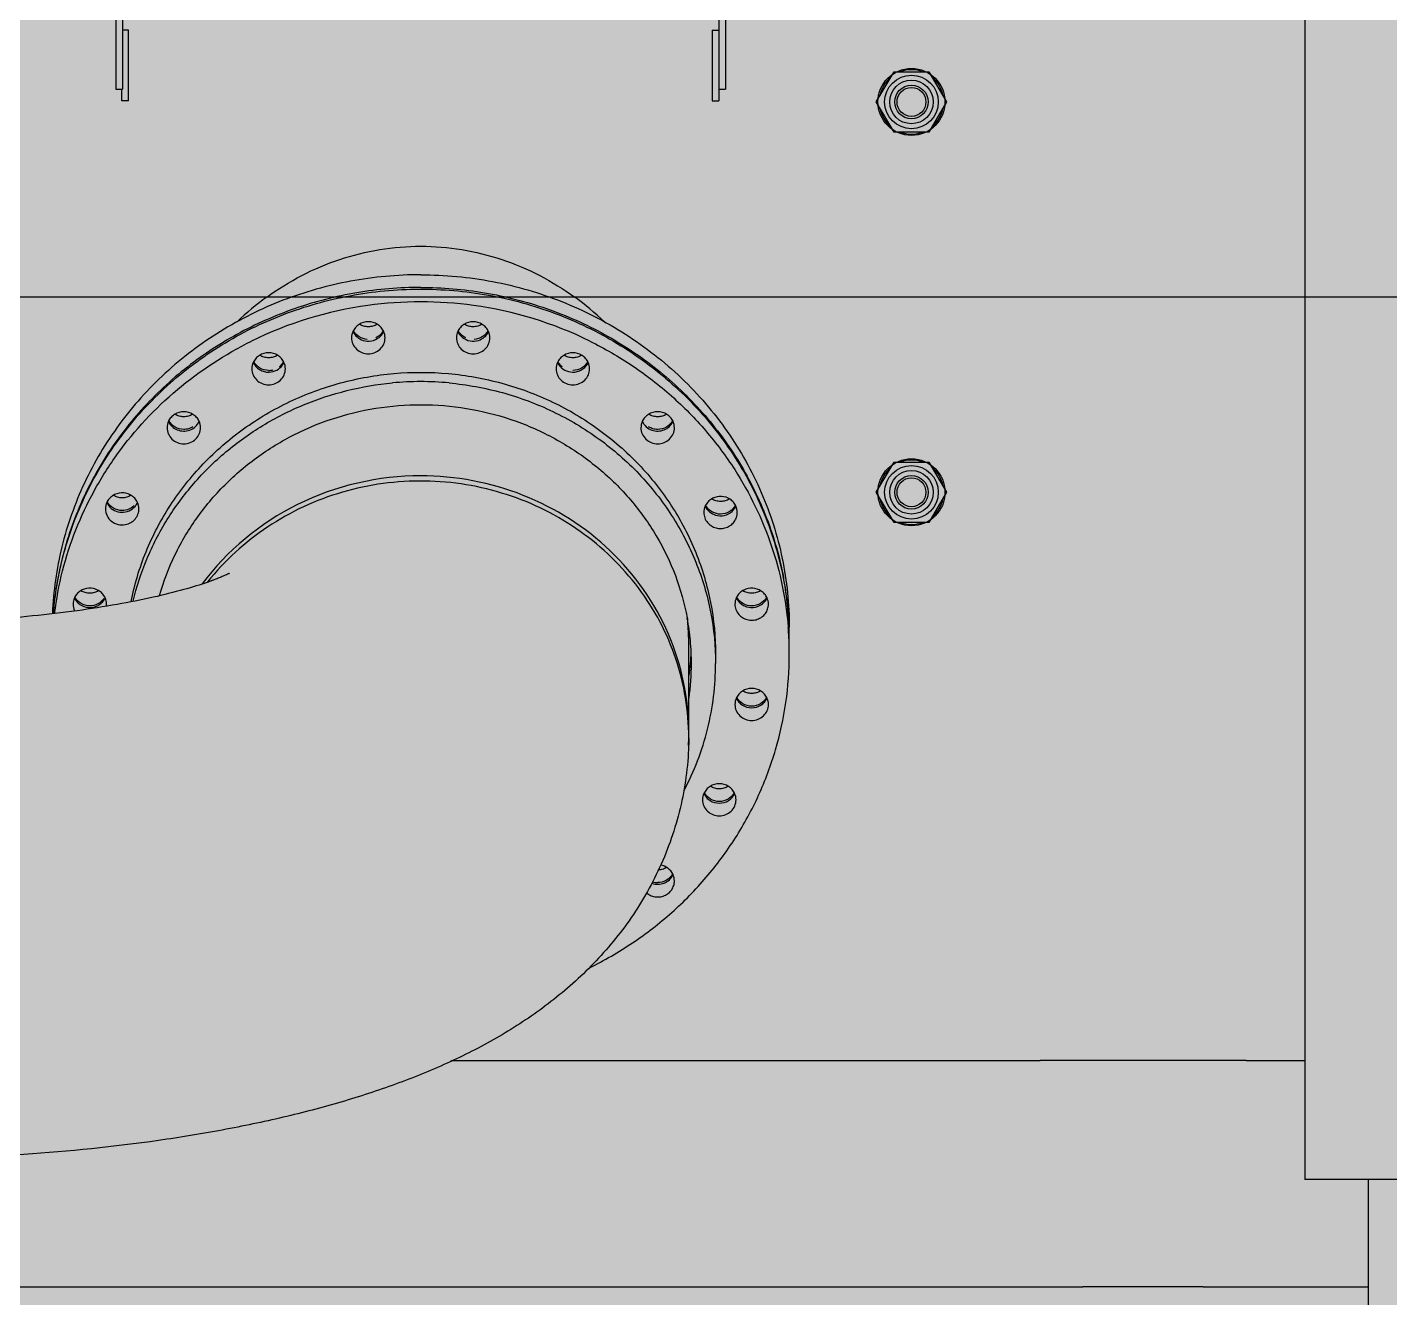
# Model space of a CAD drawing. Header units: millimetres. Extents: x -18489 to 17339, y -1599 to 10961.
# Drawn here: x -16655.2 to -16526.2, y 2060.6 to 2180.9 of the extents above; entities that cross this region are included whole.
import ezdxf

# ---------------------------------------------------------------- set-up
doc = ezdxf.new("R2010")
doc.units = ezdxf.units.MM
for name, color, linetype in [('188K-SM-03-F10-MECH-EQ-Y2257103$0$0 Xref', 8, 'Continuous'), ('188K-SM-03-F10-MECH-EQ-Y2257103$0$M-EQU-FOUNDATION', 8, 'Continuous'), ('188K-SM-03-F10-MECH-EQ-Y2257103$0$Micron CUP L10 HVAC EQU$0$M-MECH-EQU', 136, 'Continuous'), ('188K-SM-03-F10-MECH-EQ-Y2257103$0$Micron CUP L10 HVAC EQU$0$M-PHASE1 AREA', 252, 'Continuous')]:
    doc.layers.add(name, color=color, linetype=linetype)
pattern_1 = [(50, (4473.52, 709.2), (54.6554, -4.78173), [5.715, -62.865]), (355, (4473.52, 709.2), (-10.57303, 57.31705), [4.572, -50.29218]), (100.45144, (4478.076, 708.8), (44.08237, 52.53533), [4.857, -53.42707]), (46.1842, (4473.52, 724.44), (81.32371, -12.6127), [8.5725, -94.2975]), (96.63556, (4480.3, 723.39), (71.22124, 74.22784), [7.2855, -80.14068]), (351.18415, (4473.52, 724.44), (71.22124, 74.22784), [6.858, -75.43792]), (21, (4481.14, 720.63), (45.48432, -30.67956), [5.715, -62.865]), (326, (4481.14, 720.63), (18.54061, 55.25639), [4.572, -50.292]), (71.45144, (4484.93, 718.07), (64.02493, 24.57683), [4.857, -53.42698]), (37.5, (4473.521, 709.2), (0.926581, 25.366512), [0, -49.6824, 0, -51.054, 0, -50.4825]), (7.5, (4473.52, 709.2), (20.0459, 30.054172), [0, -29.1084, 0, -48.5394, 0, -19.2405]), (327.5, (4456.529, 709.2), (40.677179, -1.718623), [0, -19.05, 0, -59.436, 0, -78.867]), (317.5, (4448.91, 709.2), (44.438754, 7.62795), [0, -24.765, 0, -39.4716, 0, -56.007])]

# ---------------------------------------------------------------- blocks, each defined once
blk = doc.blocks.new('188K-SM-03-F10-MECH-EQ-Y2257103$0$Micron CUP L10 HVAC EQU$0$A$C0c53ceb0')
at = {"layer": '188K-SM-03-F10-MECH-EQ-Y2257103$0$Micron CUP L10 HVAC EQU$0$M-PHASE1 AREA'}
for p, q in [((-3911.15329, 13214.65005), (-3911.15329, 11543.4106)), ((-5036.5927, 12768.96269), (-5036.5927, 12576.08288)), ((-5030.24938, 12772.12596), (-5030.24938, 12576.08288)), ((-4465.69411, 12772.12596), (-4465.69411, 12576.08288)), ((-4459.35079, 12768.96269), (-4459.35079, 12576.08288)), ((-5024.68025, 12631.67629), (-5030.24938, 12631.67629)), ((-5024.68025, 12564.96838), (-5024.68025, 12631.67629)), ((-4472.26219, 12631.67629), (-4472.26219, 12564.96838)), ((-4472.26219, 12631.67629), (-4465.91887, 12631.67629)), ((-4465.91887, 12631.67629), (-4465.91887, 12564.96838)), ((-4316.7635, 12563.83564), (-4299.9415, 12592.38057)), ((-4299.9415, 12592.38057), (-4266.98066, 12592.38057)), ((-4266.98066, 12592.38057), (-4250.15866, 12563.83564)), ((-5036.5927, 12576.08288), (-5030.24938, 12576.08288)), ((-5031.02357, 12564.96838), (-5031.02357, 12576.08288)), ((-4465.69411, 12576.08288), (-4459.35079, 12576.08288)), ((-5024.68025, 12564.96838), (-5031.02357, 12564.96838)), ((-4472.26219, 12564.96838), (-4465.91887, 12564.96838)), ((-4299.9415, 12535.29071), (-4316.7635, 12563.83564)), ((-4250.15866, 12563.83564), (-4266.98066, 12535.29071)), ((-4266.98066, 12535.29071), (-4299.9415, 12535.29071)), ((-3683.5878, 12379.03032), (-8809.19869, 12379.03032)), ((-4316.7635, 12194.22501), (-4299.9415, 12222.76994)), ((-4299.9415, 12222.76994), (-4266.98066, 12222.76994)), ((-4266.98066, 12222.76994), (-4250.15866, 12194.22501)), ((-4299.9415, 12165.68008), (-4316.7635, 12194.22501)), ((-4250.15866, 12194.22501), (-4266.98066, 12165.68008)), ((-4266.98066, 12165.68008), (-4299.9415, 12165.68008)), ((-4495.88252, 12074.2457), (-4495.90585, 12074.54353)), ((-4495.19452, 12074.30295), (-4495.22184, 12074.60126)), ((-4494.23904, 12053.26402), (-4494.27525, 12053.72633)), ((-4494.23904, 12053.26402), (-4494.2395, 12053.7264)), ((-4494.23904, 11967.06905), (-4494.23904, 12050.35721)), ((-4494.39901, 11954.50704), (-4494.2738, 11962.13201)), ((-4719.45406, 11656.24174), (-4161.79129, 11656.24174)), ((-3966.59285, 11656.24174), (-4161.79129, 11656.24174)), ((-3966.59285, 11656.24174), (-3911.15329, 11656.24174)), ((-3810.45936, 11543.4106), (-3911.15329, 11543.4106)), ((-3851.0546, 11543.4106), (-3851.0546, 10096.93438)), ((-5416.77684, 11441.81762), (-4121.13209, 11441.81762)), ((-4007.25205, 11441.81762), (-4121.13209, 11441.81762)), ((-4007.25205, 11441.81762), (-3851.0546, 11441.81762))]:
    blk.add_line(p, q, dxfattribs=at)
for centre, radius in [((-4283.46108, 12563.83564), 31.71789), ((-4283.46108, 12563.83564), 25.37327), ((-4283.46108, 12563.83564), 20.61578), ((-4283.46108, 12563.83564), 15.85829), ((-4283.46108, 12563.83564), 13.67619), ((-4283.46108, 12194.22501), 31.71789), ((-4283.46108, 12194.22501), 25.37327), ((-4283.46108, 12194.22501), 20.61578), ((-4283.46108, 12194.22501), 15.85829), ((-4283.46108, 12194.22501), 13.67619)]:
    blk.add_circle(centre, radius, dxfattribs=at)
for centre, radius, start, end in [((-4283.46108, 12563.83564), 30.4679, 69.65458536, 110.34541464), ((-4283.46108, 12563.83564), 30.4679, 129.92689214, 169.05142826), ((-4283.46108, 12563.83564), 30.4679, 10.94857173, 50.07310786), ((-4283.46108, 12563.83564), 30.4679, 190.96919943, 230.13638244), ((-4283.46108, 12563.83564), 30.4679, 309.86361756, 349.03080056), ((-4283.46108, 12563.83564), 30.4679, 249.62238986, 290.37761014), ((-4736.88899, 12162.85243), 267.08822, 125.96385951, 133.81173744), ((-4748.74993, 12014.3274), 360.1777, 97.84406711, 116.25718677), ((-4747.97175, 12010.06271), 364.50875, 82.1262458, 97.8737542), ((-4747.19356, 12014.3274), 360.1777, 63.74281323, 82.15593289), ((-4759.0545, 12162.85243), 267.08822, 46.18826256, 54.03614049), ((-4798.80649, 12340.47677), 14.63923, 155.44383434, 179.94222898), ((-4796.36835, 12340.47677), 14.63923, 0.05777102, 24.55616566), ((-4699.57514, 12340.47677), 14.63923, 155.44383434, 179.94222898), ((-4697.137, 12340.47677), 14.63923, 0.05777102, 24.55616566), ((-4893.18111, 12311.13953), 14.63923, 155.44383434, 179.94222898), ((-4891.07124, 12323.33249), 14.99894, 325.23159701, 335.45378192), ((-4890.74298, 12311.13953), 14.63923, 0.05777102, 24.55616566), ((-4605.20052, 12311.13953), 14.63923, 155.44383434, 179.94222898), ((-4604.87226, 12323.33249), 14.99894, 204.54621808, 214.76840299), ((-4602.76238, 12311.13953), 14.63923, 0.05777102, 24.55616566), ((-4891.97083, 12326.2084), 16.61113, 270.03031748, 285.36463392), ((-4747.96704, 12007.25376), 291.77457, 90.00092373, 95.28280198), ((-4747.97645, 12007.25376), 291.77457, 84.71719802, 89.99907627), ((-4973.46096, 12255.33678), 14.63923, 155.44383434, 179.94222898), ((-4971.02283, 12255.33678), 14.63923, 0.05777102, 24.55616566), ((-4524.92067, 12255.33678), 14.63923, 155.44383434, 179.94222898), ((-4522.48253, 12255.33678), 14.63923, 0.05777102, 24.55616566), ((-4283.46108, 12194.22501), 30.4679, 129.86361756, 169.03080056), ((-4283.46108, 12194.22501), 30.4679, 69.62238986, 110.37761014), ((-4283.46108, 12194.22501), 30.4679, 10.96919944, 50.13638244), ((-4283.46108, 12194.22501), 30.4679, 190.94857173, 230.07310786), ((-4283.46108, 12194.22501), 30.4679, 309.92689214, 349.05142826), ((-5031.78769, 12178.53089), 14.63923, 155.44383434, 179.94222898), ((-5029.62747, 12178.41086), 14.9419, 24.53191616, 30.36360482), ((-5029.34955, 12178.53089), 14.63923, 0.05777102, 24.55616566), ((-4465.37487, 12175.1183), 14.63923, 155.44383434, 179.94222898), ((-4465.08256, 12174.99084), 14.95808, 148.39790367, 155.46508083), ((-4465.04409, 12187.3127), 15.00184, 204.54721403, 214.93760225), ((-4462.93674, 12175.1183), 14.63923, 0.05777102, 24.55616566), ((-4283.46108, 12194.22501), 30.4679, 249.65458536, 290.34541464), ((-4776.55007, 12054.29061), 320.30868, 169.7534892, 174.12933822), ((-4776.02354, 12054.19639), 320.84356, 169.32457942, 169.753659), ((-4719.91995, 12054.19639), 320.84356, 10.246341, 10.67542058), ((-4719.39342, 12054.29061), 320.30868, 5.87066178, 10.2465108), ((-4777.01319, 12054.34795), 319.84212, 174.13107219, 175.50352723), ((-5062.45186, 12088.24014), 14.63923, 155.44383434, 179.94222898), ((-5062.44052, 12088.27177), 14.65058, 180.06597113, 205.7427147), ((-5060.34451, 12100.43454), 15.00184, 325.06239775, 335.45278597), ((-5060.30604, 12088.11268), 14.95808, 24.53491917, 31.60209633), ((-5060.01372, 12088.24014), 14.63923, 0.05777102, 24.55616566), ((-5059.88728, 12088.25903), 14.51278, 352.84551712, 359.98372186), ((-4435.92977, 12088.24014), 14.63923, 155.44383434, 179.94222898), ((-4435.63746, 12088.11268), 14.95808, 148.39790367, 155.46508083), ((-4435.59898, 12100.43454), 15.00184, 204.54721403, 214.93760225), ((-4433.49163, 12088.24014), 14.63923, 0.05777102, 24.55616566), ((-4718.91872, 12054.34907), 319.83048, 4.31420991, 5.86894048), ((-4727.28962, 12031.87377), 235.59669, 10.44744668, 10.66690952), ((-4726.84983, 12050.32548), 232.61229, 5.91190199, 6.20748136), ((-4726.91548, 12031.94063), 235.21663, 5.34866441, 10.44795648), ((-4726.60441, 12050.35421), 232.36523, 1.32680645, 5.9110879), ((-4726.80585, 12053.24117), 232.56699, 0.61406116, 5.19595183), ((-4718.5676, 12054.37549), 319.47837, 2.15306961, 4.31422351), ((-4718.7749, 12040.77065), 319.68586, 2.15427625, 4.58745173), ((-4718.45348, 12052.79931), 319.3642, 0.00058432, 2.43475099), ((-4718.5742, 12054.37812), 319.48486, 0.00001081, 2.15255414), ((-4726.6452, 12050.35748), 232.40593, 0.7158998, 1.32576848), ((-4726.6672, 12050.35721), 232.42793, 0.00000037, 0.71589748), ((-4725.8116, 12053.26352), 231.57256, 0.11452574, 0.61116711), ((-4725.68361, 12053.26406), 231.44457, 359.7706569, 359.99998992), ((-4726.61647, 12031.98191), 234.91507, 2.60192391, 5.34543909), ((-4718.4108, 12040.78365), 319.32153, 0.0004671, 2.15440139), ((-4718.59582, 12054.37818), 319.50649, 359.8128419, 359.99999999), ((-4726.61544, 12053.28213), 234.91404, 354.8136825, 357.39809151), ((-4726.26442, 12031.99689), 234.5627, 0.00079059, 2.6021721), ((-4726.58319, 12053.28193), 234.8819, 352.03970823, 354.81302085), ((-4726.74098, 12032.02593), 235.03926, 352.04312689, 359.99370888), ((-4435.92977, 11993.30284), 14.63923, 155.44383434, 179.94222898), ((-4433.49163, 11993.30284), 14.63923, 0.05777102, 24.55616566), ((-4726.66604, 11967.06905), 232.42677, 359.07944309, 359.99999921), ((-4466.59394, 11903.01209), 14.63923, 155.44383434, 179.94222898), ((-4464.15581, 11903.01209), 14.63923, 0.05777102, 24.55616566), ((-4522.48253, 11826.2062), 14.63923, 0.05777102, 24.55616566), ((-4523.69168, 11841.22209), 16.60207, 253.32914868, 269.96575743)]:
    blk.add_arc(centre, radius, start, end, dxfattribs=at)
for points, knots in [([(-4893.74319, 12379.03032), (-4872.76552, 12394.2408), (-4826.02, 12418.61741), (-4773.87276, 12427.19158), (-4747.97175, 12427.19158)], [0, 0, 0, 0, 0.5001039738, 1, 1, 1, 1]), ([(-4747.97175, 12427.19158), (-4722.07073, 12427.19158), (-4669.9235, 12418.61741), (-4623.17797, 12394.2408), (-4602.20031, 12379.03032)], [0, 0, 0, 0, 0.4998960262, 1, 1, 1, 1]), ([(-4747.97175, 12400.19821), (-4770.20187, 12400.19821), (-4803.64338, 12397.12928), (-4846.9401, 12387.01635), (-4888.95355, 12373.02434), (-4938.52684, 12348.45038), (-4982.48144, 12315.15277), (-5013.14769, 12284.09188), (-5040.46503, 12250.5099), (-5068.16436, 12204.02897), (-5089.70994, 12143.14254), (-5095.73452, 12100.55307), (-5096.59395, 12079.27447)], [0, 0, 0, 0, 0.1275861715, 0.1913254353, 0.2549236612, 0.3814093806, 0.5069463456, 0.5693941814, 0.6315804614, 0.7550753976, 0.8777753443, 1, 1, 1, 1]), ([(-4747.97175, 12400.19821), (-4725.1834, 12400.19821), (-4690.89705, 12396.97214), (-4646.57375, 12386.34769), (-4603.63148, 12371.65667), (-4553.1194, 12345.87618), (-4508.64867, 12311.00431), (-4477.89569, 12278.54662), (-4450.72076, 12243.51191), (-4423.64386, 12195.13565), (-4403.60724, 12132.05921), (-4399.08933, 12088.20548), (-4399.08933, 12066.38272)], [0, 0, 0, 0, 0.1276534598, 0.191423769, 0.2550461256, 0.3815468604, 0.5070618987, 0.5694910147, 0.6316536368, 0.7550908341, 0.8777554852, 1, 1, 1, 1]), ([(-5095.74439, 12079.40476), (-5093.99525, 12100.33854), (-5088.22836, 12131.63369), (-5074.58485, 12171.5449), (-5057.02543, 12210.16973), (-5028.00212, 12255.21476), (-4990.80696, 12294.0616), (-4956.94725, 12320.70254), (-4920.48013, 12344.2658), (-4870.80357, 12367.3397), (-4807.00487, 12383.78826), (-4741.11579, 12388.50966), (-4675.46847, 12381.32931), (-4612.38665, 12362.50756), (-4563.68222, 12337.58936), (-4528.20268, 12312.67675), (-4495.45757, 12284.78851), (-4459.8752, 12244.57418), (-4432.71678, 12198.47524), (-4416.75188, 12159.22548), (-4404.74917, 12118.82673), (-4400.26939, 12087.34307), (-4399.37758, 12066.36642)], [0, 0, 0, 0, 0.061123741, 0.0918131301, 0.1225904525, 0.1844001923, 0.2467110806, 0.2780957875, 0.3096045944, 0.3728856379, 0.436501361, 0.5002857139, 0.5640502273, 0.6276090599, 0.6908037612, 0.722262052, 0.7535935362, 0.8157970319, 0.8775113084, 0.9082499217, 0.9389086772, 1, 1, 1, 1]), ([(-4747.97175, 12388.19366), (-4768.18003, 12388.19366), (-4808.62692, 12384.82462), (-4867.43757, 12369.80717), (-4922.67784, 12345.27328), (-4972.66143, 12311.95131), (-5015.88145, 12270.83639), (-5051.02293, 12223.153), (-5077.00617, 12170.36123), (-5087.71974, 12132.69832), (-5091.31406, 12113.63108)], [0, 0, 0, 0, 0.1273462994, 0.2543739705, 0.3808008678, 0.5064131939, 0.6310918065, 0.7548281963, 0.8777279308, 1, 1, 1, 1]), ([(-4747.97175, 12388.19366), (-4727.76347, 12388.19366), (-4687.31658, 12384.82462), (-4628.50592, 12369.80717), (-4573.26565, 12345.27328), (-4523.28206, 12311.95131), (-4480.06204, 12270.83639), (-4444.92057, 12223.153), (-4418.93733, 12170.36123), (-4408.22375, 12132.69832), (-4404.62943, 12113.63108)], [0, 0, 0, 0, 0.1273462994, 0.2543739705, 0.3808008678, 0.5064131939, 0.6310918065, 0.7548281963, 0.8777279308, 1, 1, 1, 1]), ([(-4783.05318, 12346.56062), (-4783.66715, 12347.90626), (-4785.32404, 12350.44302), (-4789.94866, 12354.35353), (-4797.58742, 12356.53795), (-4805.22618, 12354.35353), (-4809.85081, 12350.44302), (-4811.5077, 12347.90626), (-4812.12167, 12346.56062)], [0, 0, 0, 0, 0.1235049458, 0.2485924549, 0.5, 0.7514075451, 0.8764950542, 1, 1, 1, 1]), ([(-4683.82182, 12346.56062), (-4684.4358, 12347.90626), (-4686.09268, 12350.44302), (-4690.71731, 12354.35353), (-4698.35607, 12356.53795), (-4705.99483, 12354.35353), (-4710.61946, 12350.44302), (-4712.27635, 12347.90626), (-4712.89032, 12346.56062)], [0, 0, 0, 0, 0.1235049458, 0.2485924549, 0.5, 0.7514075451, 0.8764950542, 1, 1, 1, 1]), ([(-4812.12167, 12346.43876), (-4811.23371, 12344.49263), (-4808.55121, 12340.92111), (-4804.65316, 12338.76479), (-4802.57711, 12338.10664)], [0, 0, 0, 0, 0.4955118778, 1, 1, 1, 1]), ([(-4798.56581, 12338.96633), (-4801.25712, 12339.12654), (-4806.60039, 12340.77915), (-4810.45513, 12344.86473), (-4811.70256, 12347.19459)], [0, 0, 0, 0, 0.5049905933, 1, 1, 1, 1]), ([(-4797.58742, 12350.94171), (-4799.04304, 12350.94171), (-4801.95844, 12351.32688), (-4804.67047, 12352.46714), (-4805.91629, 12353.2029)], [0, 0, 0, 0, 0.5015071564, 1, 1, 1, 1]), ([(-4789.25855, 12353.2029), (-4790.50438, 12352.46714), (-4793.2164, 12351.32688), (-4796.13181, 12350.94171), (-4797.58742, 12350.94171)], [0, 0, 0, 0, 0.4984928436, 1, 1, 1, 1]), ([(-4783.47229, 12347.19459), (-4784.23946, 12345.76171), (-4786.27126, 12343.11402), (-4789.0272, 12341.23906), (-4790.51448, 12340.52996)], [0, 0, 0, 0, 0.4965875203, 1, 1, 1, 1]), ([(-4787.44912, 12340.84127), (-4786.9773, 12341.2165), (-4785.19736, 12342.80639), (-4783.79285, 12344.81761), (-4783.05318, 12346.43876)], [0, 0, 0, 0, 0.2527866252, 1, 1, 1, 1]), ([(-4712.89032, 12346.43876), (-4712.15064, 12344.81761), (-4710.74614, 12342.80639), (-4708.96619, 12341.2165), (-4708.49438, 12340.84127)], [0, 0, 0, 0, 0.7472133748, 1, 1, 1, 1]), ([(-4705.42902, 12340.52996), (-4706.91629, 12341.23906), (-4709.67224, 12343.11402), (-4711.70403, 12345.76171), (-4712.47121, 12347.19459)], [0, 0, 0, 0, 0.5034124797, 1, 1, 1, 1]), ([(-4698.35607, 12350.94171), (-4699.81169, 12350.94171), (-4702.72709, 12351.32688), (-4705.43912, 12352.46714), (-4706.68494, 12353.2029)], [0, 0, 0, 0, 0.5015071564, 1, 1, 1, 1]), ([(-4690.0272, 12353.2029), (-4691.27302, 12352.46714), (-4693.98505, 12351.32688), (-4696.90046, 12350.94171), (-4698.35607, 12350.94171)], [0, 0, 0, 0, 0.4984928436, 1, 1, 1, 1]), ([(-4684.24094, 12347.19459), (-4685.48837, 12344.86473), (-4689.34311, 12340.77915), (-4694.68637, 12339.12654), (-4697.37768, 12338.96633)], [0, 0, 0, 0, 0.4950094067, 1, 1, 1, 1]), ([(-4693.36639, 12338.10664), (-4691.29033, 12338.76479), (-4687.39228, 12340.92111), (-4684.70978, 12344.49263), (-4683.82182, 12346.43876)], [0, 0, 0, 0, 0.5044881222, 1, 1, 1, 1]), ([(-5094.48646, 12079.60795), (-5092.83359, 12093.11168), (-5087.7894, 12119.97388), (-5075.16285, 12159.02096), (-5057.65018, 12196.30913), (-5028.11578, 12242.98367), (-4980.30213, 12294.26861), (-4933.16068, 12324.9522), (-4908.09297, 12337.34098)], [0, 0, 0, 0, 0.1233215172, 0.2469629563, 0.3710601818, 0.4957228316, 0.7465314553, 1, 1, 1, 1]), ([(-4813.44572, 12340.49153), (-4813.44572, 12338.51458), (-4812.60676, 12334.49046), (-4809.05261, 12329.44815), (-4803.77778, 12326.09731), (-4797.58742, 12324.92869), (-4791.39707, 12326.09731), (-4786.12223, 12329.44815), (-4782.56809, 12334.49046), (-4781.72913, 12338.51458), (-4781.72913, 12340.49153)], [0, 0, 0, 0, 0.1224486041, 0.246389091, 0.3724573151, 0.5, 0.6275426849, 0.753610909, 0.8775513959, 1, 1, 1, 1]), ([(-4802.57711, 12338.10664), (-4800.05092, 12337.30579), (-4794.54652, 12336.93722), (-4789.50764, 12339.20412), (-4787.44912, 12340.84127)], [0, 0, 0, 0, 0.5018868758, 1, 1, 1, 1]), ([(-4714.21437, 12340.49153), (-4714.21437, 12338.51458), (-4713.37541, 12334.49046), (-4709.82126, 12329.44815), (-4704.54643, 12326.09731), (-4698.35607, 12324.92869), (-4692.16572, 12326.09731), (-4686.89088, 12329.44815), (-4683.33673, 12334.49046), (-4682.49778, 12338.51458), (-4682.49778, 12340.49153)], [0, 0, 0, 0, 0.1224486041, 0.246389091, 0.3724573151, 0.5, 0.6275426849, 0.753610909, 0.8775513959, 1, 1, 1, 1]), ([(-4708.49438, 12340.84127), (-4706.43585, 12339.20412), (-4701.39697, 12336.93722), (-4695.89258, 12337.30579), (-4693.36639, 12338.10664)], [0, 0, 0, 0, 0.4981131242, 1, 1, 1, 1]), ([(-4587.85052, 12337.34098), (-4573.88154, 12330.43733), (-4546.89411, 12314.81088), (-4510.02166, 12286.28849), (-4477.5095, 12253.25434), (-4459.08124, 12228.53651), (-4450.80029, 12215.65566)], [0, 0, 0, 0, 0.2521553645, 0.5029172543, 0.7521934719, 1, 1, 1, 1]), ([(-4877.4278, 12317.22338), (-4878.04177, 12318.56902), (-4879.69866, 12321.10578), (-4884.32328, 12325.01629), (-4891.96204, 12327.20071), (-4899.60081, 12325.01629), (-4904.22543, 12321.10578), (-4905.88232, 12318.56902), (-4906.49629, 12317.22338)], [0, 0, 0, 0, 0.1235049458, 0.2485924549, 0.5, 0.7514075451, 0.8764950542, 1, 1, 1, 1]), ([(-4906.49629, 12317.10152), (-4905.86652, 12315.72126), (-4904.15764, 12313.12322), (-4900.55064, 12310.15098), (-4896.20185, 12308.31776), (-4893.05269, 12307.961), (-4891.48855, 12308.00555)], [0, 0, 0, 0, 0.2457383935, 0.4947076363, 0.7465485158, 1, 1, 1, 1]), ([(-4891.96204, 12309.59727), (-4894.81795, 12309.59727), (-4900.58228, 12311.09979), (-4904.75691, 12315.38827), (-4906.07781, 12317.85586)], [0, 0, 0, 0, 0.5050408316, 1, 1, 1, 1]), ([(-4891.96204, 12321.60182), (-4893.41811, 12321.60182), (-4896.33443, 12321.98722), (-4899.04718, 12323.12819), (-4900.29326, 12323.8644)], [0, 0, 0, 0, 0.5015082588, 1, 1, 1, 1]), ([(-4883.63083, 12323.8644), (-4884.87691, 12323.12819), (-4887.58966, 12321.98722), (-4890.50598, 12321.60182), (-4891.96204, 12321.60182)], [0, 0, 0, 0, 0.4984917412, 1, 1, 1, 1]), ([(-4877.84628, 12317.85586), (-4878.61176, 12316.42586), (-4879.96432, 12314.66453), (-4881.61803, 12313.25775), (-4882.05286, 12312.92466)], [0, 0, 0, 0, 0.7475504392, 1, 1, 1, 1]), ([(-4589.4472, 12317.22338), (-4590.06117, 12318.56902), (-4591.71806, 12321.10578), (-4596.34269, 12325.01629), (-4603.98145, 12327.20071), (-4611.62021, 12325.01629), (-4616.24483, 12321.10578), (-4617.90172, 12318.56902), (-4618.51569, 12317.22338)], [0, 0, 0, 0, 0.1235049458, 0.2485924549, 0.5, 0.7514075451, 0.8764950542, 1, 1, 1, 1]), ([(-4613.89063, 12312.92466), (-4614.32546, 12313.25775), (-4615.97917, 12314.66453), (-4617.33173, 12316.42586), (-4618.09721, 12317.85586)], [0, 0, 0, 0, 0.2524495608, 1, 1, 1, 1]), ([(-4603.98145, 12321.60182), (-4605.43752, 12321.60182), (-4608.35384, 12321.98722), (-4611.06659, 12323.12819), (-4612.31267, 12323.8644)], [0, 0, 0, 0, 0.5015082588, 1, 1, 1, 1]), ([(-4604.45494, 12308.00555), (-4602.89081, 12307.961), (-4599.74164, 12308.31776), (-4595.39285, 12310.15098), (-4591.78585, 12313.12322), (-4590.07697, 12315.72126), (-4589.4472, 12317.10152)], [0, 0, 0, 0, 0.2534514842, 0.5052923637, 0.7542616065, 1, 1, 1, 1]), ([(-4595.65023, 12323.8644), (-4596.89631, 12323.12819), (-4599.60906, 12321.98722), (-4602.52538, 12321.60182), (-4603.98145, 12321.60182)], [0, 0, 0, 0, 0.4984917412, 1, 1, 1, 1]), ([(-4589.86569, 12317.85586), (-4591.18658, 12315.38827), (-4595.36121, 12311.09979), (-4601.12555, 12309.59727), (-4603.98145, 12309.59727)], [0, 0, 0, 0, 0.4949591684, 1, 1, 1, 1]), ([(-5022.18148, 12090.58363), (-5018.97666, 12106.73665), (-5011.78878, 12130.62187), (-4997.83712, 12160.61944), (-4981.00289, 12189.3632), (-4954.83447, 12222.30991), (-4916.4999, 12255.54446), (-4872.4592, 12281.479), (-4824.21428, 12299.23682), (-4773.39635, 12308.22901), (-4721.72105, 12308.15592), (-4670.93105, 12299.02021), (-4622.74069, 12281.12533), (-4578.78104, 12255.06821), (-4540.54539, 12221.71713), (-4509.34428, 12182.20342), (-4490.05851, 12145.15749), (-4479.12757, 12113.92367), (-4471.26351, 12081.93804), (-4468.86577, 12057.20281), (-4468.86577, 12040.78625)], [0, 0, 0, 0, 0.0612321628, 0.0920055563, 0.122882327, 0.1849223033, 0.2474678139, 0.3104970215, 0.3739240748, 0.4376115067, 0.5013885597, 0.5650731046, 0.6284947498, 0.6915167229, 0.7540541197, 0.8160861886, 0.8776605985, 0.9083438815, 0.9389586631, 1, 1, 1, 1]), ([(-4907.82034, 12311.15429), (-4907.82034, 12309.17734), (-4906.98138, 12305.15322), (-4903.42723, 12300.1109), (-4898.1524, 12296.76006), (-4891.96204, 12295.59145), (-4885.77169, 12296.76006), (-4880.49686, 12300.1109), (-4876.94271, 12305.15322), (-4876.10375, 12309.17734), (-4876.10375, 12311.15429)], [0, 0, 0, 0, 0.1224486041, 0.246389091, 0.3724573151, 0.5, 0.6275426849, 0.753610909, 0.8775513959, 1, 1, 1, 1]), ([(-4891.48855, 12308.00555), (-4888.99721, 12308.07652), (-4884.01811, 12309.35787), (-4880.14764, 12312.76607), (-4878.75015, 12314.77918)], [0, 0, 0, 0, 0.504219337, 1, 1, 1, 1]), ([(-4619.83974, 12311.15429), (-4619.83974, 12309.17734), (-4619.00078, 12305.15322), (-4615.44664, 12300.1109), (-4610.1718, 12296.76006), (-4603.98145, 12295.59145), (-4597.79109, 12296.76006), (-4592.51626, 12300.1109), (-4588.96211, 12305.15322), (-4588.12315, 12309.17734), (-4588.12315, 12311.15429)], [0, 0, 0, 0, 0.1224486041, 0.246389091, 0.3724573151, 0.5, 0.6275426849, 0.753610909, 0.8775513959, 1, 1, 1, 1]), ([(-4617.19335, 12314.77918), (-4615.79585, 12312.76607), (-4611.92538, 12309.35787), (-4606.94628, 12308.07652), (-4604.45494, 12308.00555)], [0, 0, 0, 0, 0.495780663, 1, 1, 1, 1]), ([(-5020.1598, 12091.08352), (-5016.93735, 12104.67125), (-5008.2358, 12131.4355), (-4988.85649, 12169.02449), (-4963.59519, 12203.26456), (-4933.07756, 12233.30775), (-4898.05351, 12258.42967), (-4859.3765, 12278.02237), (-4818.00218, 12291.61261), (-4789.28803, 12296.45177), (-4774.83122, 12297.78899)], [0, 0, 0, 0, 0.122453682, 0.2455078146, 0.3693243169, 0.493988529, 0.6195025587, 0.7457869143, 0.8726892797, 1, 1, 1, 1]), ([(-4721.11227, 12297.78899), (-4704.08812, 12296.21429), (-4670.31114, 12290.06036), (-4622.25802, 12272.10152), (-4578.42077, 12246.01481), (-4540.30483, 12212.67087), (-4509.20351, 12173.18755), (-4486.18561, 12128.88886), (-4472.04638, 12081.30057), (-4468.86577, 12048.38795), (-4468.86577, 12032.00013)], [0, 0, 0, 0, 0.1277421865, 0.2549540741, 0.3813632505, 0.5068011352, 0.6312273151, 0.7547379069, 0.8775552557, 1, 1, 1, 1]), ([(-4995.23227, 12096.43913), (-4991.44341, 12109.74662), (-4981.47486, 12135.82672), (-4959.94442, 12171.84914), (-4932.40566, 12203.90154), (-4899.65159, 12231.06439), (-4862.6133, 12252.57928), (-4822.34135, 12267.84398), (-4779.97329, 12276.43286), (-4736.70375, 12278.10671), (-4693.75157, 12272.8194), (-4652.32717, 12260.71741), (-4613.59948, 12242.13848), (-4578.66435, 12217.60079), (-4548.51469, 12187.79273), (-4524.01003, 12153.5487), (-4505.8576, 12115.85282), (-4498.31924, 12089.04827), (-4495.76407, 12075.4825)], [0, 0, 0, 0, 0.0612254143, 0.1228086218, 0.1848268509, 0.2473072157, 0.3102247239, 0.3735061271, 0.4370388068, 0.5006832205, 0.5642880484, 0.6277061202, 0.6908101283, 0.7535065889, 0.8157465086, 0.877531879, 0.9389163739, 1, 1, 1, 1]), ([(-4957.70765, 12261.42063), (-4958.32162, 12262.76627), (-4959.97851, 12265.30303), (-4964.60313, 12269.21354), (-4972.24189, 12271.39796), (-4979.88065, 12269.21354), (-4984.50528, 12265.30303), (-4986.16217, 12262.76627), (-4986.77614, 12261.42063)], [0, 0, 0, 0, 0.1235049458, 0.2485924549, 0.5, 0.7514075451, 0.8764950542, 1, 1, 1, 1]), ([(-4972.24189, 12265.79401), (-4973.69883, 12265.79401), (-4976.61689, 12266.17988), (-4979.33101, 12267.32219), (-4980.57758, 12268.05923)], [0, 0, 0, 0, 0.5015103553, 1, 1, 1, 1]), ([(-4963.90621, 12268.05923), (-4965.15278, 12267.32219), (-4967.8669, 12266.17988), (-4970.78496, 12265.79401), (-4972.24189, 12265.79401)], [0, 0, 0, 0, 0.4984896447, 1, 1, 1, 1]), ([(-4509.16735, 12261.42063), (-4509.78132, 12262.76627), (-4511.43821, 12265.30303), (-4516.06284, 12269.21354), (-4523.7016, 12271.39796), (-4531.34036, 12269.21354), (-4535.96499, 12265.30303), (-4537.62187, 12262.76627), (-4538.23585, 12261.42063)], [0, 0, 0, 0, 0.1235049458, 0.2485924549, 0.5, 0.7514075451, 0.8764950542, 1, 1, 1, 1]), ([(-4523.7016, 12265.79401), (-4525.15853, 12265.79401), (-4528.07659, 12266.17988), (-4530.79072, 12267.32219), (-4532.03729, 12268.05923)], [0, 0, 0, 0, 0.5015103553, 1, 1, 1, 1]), ([(-4515.36591, 12268.05923), (-4516.61248, 12267.32219), (-4519.32661, 12266.17988), (-4522.24466, 12265.79401), (-4523.7016, 12265.79401)], [0, 0, 0, 0, 0.4984896447, 1, 1, 1, 1]), ([(-4988.10019, 12255.35154), (-4988.10019, 12253.37459), (-4987.26123, 12249.35047), (-4983.70708, 12244.30816), (-4978.43225, 12240.95732), (-4972.24189, 12239.7887), (-4966.05154, 12240.95732), (-4960.7767, 12244.30816), (-4957.22256, 12249.35047), (-4956.3836, 12253.37459), (-4956.3836, 12255.35154)], [0, 0, 0, 0, 0.1224486041, 0.246389091, 0.3724573151, 0.5, 0.6275426849, 0.753610909, 0.8775513959, 1, 1, 1, 1]), ([(-4986.77614, 12261.29877), (-4985.97489, 12259.54267), (-4983.63464, 12256.29064), (-4978.56758, 12253.06075), (-4972.63283, 12251.83473), (-4968.60948, 12252.4767), (-4966.73698, 12253.13943)], [0, 0, 0, 0, 0.2454658543, 0.4949992058, 0.7474046625, 1, 1, 1, 1]), ([(-4972.24189, 12253.78947), (-4975.09821, 12253.78947), (-4980.8634, 12255.29244), (-4985.03818, 12259.58211), (-4986.35884, 12262.05028)], [0, 0, 0, 0, 0.505041942, 1, 1, 1, 1]), ([(-4963.72022, 12256.16637), (-4964.9869, 12255.39394), (-4967.75806, 12254.19478), (-4970.74877, 12253.78947), (-4972.24189, 12253.78947)], [0, 0, 0, 0, 0.49840225, 1, 1, 1, 1]), ([(-4966.73698, 12253.13943), (-4964.76891, 12253.836), (-4961.09455, 12255.99423), (-4958.55936, 12259.43207), (-4957.70765, 12261.29877)], [0, 0, 0, 0, 0.504333691, 1, 1, 1, 1]), ([(-4539.55989, 12255.35154), (-4539.55989, 12253.37459), (-4538.72093, 12249.35047), (-4535.16679, 12244.30816), (-4529.89195, 12240.95732), (-4523.7016, 12239.7887), (-4517.51124, 12240.95732), (-4512.23641, 12244.30816), (-4508.68226, 12249.35047), (-4507.8433, 12253.37459), (-4507.8433, 12255.35154)], [0, 0, 0, 0, 0.1224486041, 0.246389091, 0.3724573151, 0.5, 0.6275426849, 0.753610909, 0.8775513959, 1, 1, 1, 1]), ([(-4538.23585, 12261.29877), (-4537.38413, 12259.43207), (-4534.84894, 12255.99423), (-4531.17459, 12253.836), (-4529.20652, 12253.13943)], [0, 0, 0, 0, 0.495666309, 1, 1, 1, 1]), ([(-4523.7016, 12253.78947), (-4525.19473, 12253.78947), (-4528.18543, 12254.19478), (-4530.9566, 12255.39394), (-4532.22327, 12256.16637)], [0, 0, 0, 0, 0.50159775, 1, 1, 1, 1]), ([(-4529.20652, 12253.13943), (-4527.33401, 12252.4767), (-4523.31066, 12251.83473), (-4517.37591, 12253.06075), (-4512.30885, 12256.29064), (-4509.96861, 12259.54267), (-4509.16735, 12261.29877)], [0, 0, 0, 0, 0.2525953375, 0.5050007942, 0.7545341457, 1, 1, 1, 1]), ([(-4509.58465, 12262.05028), (-4510.90531, 12259.58211), (-4515.08009, 12255.29244), (-4520.84528, 12253.78947), (-4523.7016, 12253.78947)], [0, 0, 0, 0, 0.494958058, 1, 1, 1, 1]), ([(-4450.80029, 12215.65566), (-4436.43488, 12193.31058), (-4413.07944, 12145.1158), (-4402.22449, 12092.65174), (-4400.11318, 12066.33932)], [0, 0, 0, 0, 0.501580557, 1, 1, 1, 1]), ([(-4747.97175, 12209.82196), (-4787.84251, 12209.82196), (-4868.05935, 12191.61094), (-4931.605, 12138.98723), (-4954.96201, 12107.46792)], [0, 0, 0, 0, 0.5040483323, 1, 1, 1, 1]), ([(-4494.2738, 11962.13201), (-4494.2738, 11974.71291), (-4496.33092, 11999.95037), (-4505.50841, 12036.83438), (-4520.55285, 12071.91228), (-4541.09406, 12104.32122), (-4566.62979, 12133.28301), (-4596.53836, 12158.10081), (-4630.09434, 12178.18026), (-4666.48651, 12193.04193), (-4704.83827, 12202.33219), (-4744.22777, 12205.83021), (-4783.70846, 12203.45299), (-4822.3319, 12195.25722), (-4859.16966, 12181.43871), (-4893.33743, 12162.32352), (-4924.00292, 12138.37777), (-4941.69423, 12119.48733), (-4949.70298, 12109.45823)], [0, 0, 0, 0, 0.0608638012, 0.1218624973, 0.1831138501, 0.2447109381, 0.3067145859, 0.3691462415, 0.4319832215, 0.495164484, 0.5586000984, 0.6221773201, 0.6857676412, 0.7492410328, 0.8124810257, 0.8753929978, 0.9379096103, 1, 1, 1, 1]), ([(-4494.23927, 11967.06905), (-4494.23927, 11998.69705), (-4507.65632, 12063.0818), (-4564.5458, 12143.76631), (-4648.83733, 12197.37506), (-4715.02446, 12209.82196), (-4747.97175, 12209.82196)], [0, 0, 0, 0, 0.2448711985, 0.4927776942, 0.7449145841, 1, 1, 1, 1]), ([(-5016.73508, 12185.96377), (-5017.45373, 12187.19059), (-5019.26577, 12189.46362), (-5023.98652, 12192.84842), (-5031.38657, 12194.49768), (-5038.59553, 12192.15803), (-5042.94775, 12188.33697), (-5044.51518, 12185.90276), (-5045.10287, 12184.61473)], [0, 0, 0, 0, 0.1238341682, 0.2491863083, 0.5008102773, 0.7518735874, 0.8766923129, 1, 1, 1, 1]), ([(-5030.56862, 12188.98116), (-5032.02675, 12188.98116), (-5034.9472, 12189.36766), (-5037.66321, 12190.51183), (-5038.91046, 12191.25002)], [0, 0, 0, 0, 0.5015132402, 1, 1, 1, 1]), ([(-5022.22678, 12191.25002), (-5023.47403, 12190.51183), (-5026.19004, 12189.36766), (-5029.11049, 12188.98116), (-5030.56862, 12188.98116)], [0, 0, 0, 0, 0.4984867598, 1, 1, 1, 1]), ([(-4449.62156, 12181.20214), (-4450.20365, 12182.47791), (-4451.75227, 12184.89023), (-4456.04719, 12188.69118), (-4463.16477, 12191.06059), (-4470.50967, 12189.5204), (-4475.24363, 12186.24603), (-4477.08387, 12184.02972), (-4477.82247, 12182.82912)], [0, 0, 0, 0, 0.1232673086, 0.2480304138, 0.4990194098, 0.7506821655, 0.8760898257, 1, 1, 1, 1]), ([(-4464.15581, 12185.5604), (-4465.61533, 12185.5604), (-4468.5386, 12185.94764), (-4471.25683, 12187.09398), (-4472.50487, 12187.83354)], [0, 0, 0, 0, 0.5015166306, 1, 1, 1, 1]), ([(-4455.80674, 12187.83354), (-4457.05478, 12187.09398), (-4459.77302, 12185.94764), (-4462.69628, 12185.5604), (-4464.15581, 12185.5604)], [0, 0, 0, 0, 0.4984833694, 1, 1, 1, 1]), ([(-5046.42691, 12178.54565), (-5046.42691, 12176.33386), (-5045.36718, 12171.81367), (-5040.95036, 12166.43258), (-5034.61347, 12163.36338), (-5029.86199, 12163.22807), (-5027.59319, 12163.64312)], [0, 0, 0, 0, 0.2444181924, 0.4924632336, 0.7451219238, 1, 1, 1, 1]), ([(-5045.10287, 12184.49288), (-5044.14499, 12182.39351), (-5041.16012, 12178.56531), (-5034.64852, 12175.36574), (-5027.35494, 12175.16721), (-5022.84668, 12177.11418), (-5020.94385, 12178.50393)], [0, 0, 0, 0, 0.245766693, 0.4962636746, 0.7490423079, 1, 1, 1, 1]), ([(-5030.56862, 12176.97662), (-5033.42551, 12176.97662), (-5039.19188, 12178.4802), (-5043.36686, 12182.77154), (-5044.68721, 12185.24049)], [0, 0, 0, 0, 0.5050434702, 1, 1, 1, 1]), ([(-5019.18801, 12181.58334), (-5020.6643, 12180.12843), (-5024.25908, 12177.77996), (-5028.47045, 12176.97662), (-5030.56862, 12176.97662)], [0, 0, 0, 0, 0.4969497169, 1, 1, 1, 1]), ([(-5027.59319, 12163.64312), (-5025.81503, 12163.96842), (-5022.35981, 12165.2089), (-5018.1313, 12168.65149), (-5015.35519, 12173.27322), (-5014.71032, 12176.80441), (-5014.71032, 12178.54565)], [0, 0, 0, 0, 0.2549021615, 0.5065524317, 0.754465022, 1, 1, 1, 1]), ([(-5020.94385, 12178.50393), (-5019.88714, 12179.2757), (-5017.96932, 12181.08113), (-5016.57155, 12183.31555), (-5016.03437, 12184.49288)], [0, 0, 0, 0, 0.5027764233, 1, 1, 1, 1]), ([(-4480.0141, 12175.13306), (-4480.0141, 12173.41046), (-4479.38571, 12169.921), (-4477.57834, 12166.87514), (-4476.45087, 12165.55121)], [0, 0, 0, 0, 0.4976368786, 1, 1, 1, 1]), ([(-4464.15581, 12173.55585), (-4466.79386, 12173.55585), (-4472.10747, 12174.83379), (-4476.17844, 12178.50967), (-4477.5973, 12180.67815), (-4477.86274, 12181.08384), (-4478.10724, 12181.50167), (-4478.33371, 12181.92995)], [0, 0, 0, 0, 0.504458107, 1, 1, 1, 1.092707435, 1.092707435, 1.092707435, 1.092707435]), ([(-4477.34224, 12178.72138), (-4476.5539, 12177.5929), (-4474.64603, 12175.53003), (-4469.88882, 12172.5503), (-4462.69985, 12171.29563), (-4455.82842, 12173.73959), (-4451.68687, 12177.4844), (-4450.18857, 12179.83758), (-4449.62156, 12181.08029)], [0, 0, 0, 0, 0.1241204038, 0.2496757387, 0.501431572, 0.7522206917, 0.876837685, 1, 1, 1, 1]), ([(-4476.45087, 12165.55121), (-4475.42205, 12164.34311), (-4472.95628, 12162.22306), (-4468.4788, 12160.28772), (-4463.60169, 12159.73084), (-4458.77614, 12160.60665), (-4454.44457, 12162.83593), (-4451.01176, 12166.22225), (-4448.80536, 12170.44965), (-4448.29751, 12173.58353), (-4448.29751, 12175.13306)], [0, 0, 0, 0, 0.1247447339, 0.2509978592, 0.3780998751, 0.5050896637, 0.6310448548, 0.7554104632, 0.8781856117, 1, 1, 1, 1]), ([(-4450.0353, 12181.82332), (-4451.35527, 12179.35345), (-4455.53048, 12175.06016), (-4461.29825, 12173.55585), (-4464.15581, 12173.55585)], [0, 0, 0, 0, 0.4949547334, 1, 1, 1, 1]), ([(-4943.18199, 12111.45099), (-4945.21879, 12110.69107), (-4947.26324, 12109.95305), (-4949.31536, 12109.23698), (-4956.82432, 12106.61678), (-4974.00105, 12101.36698), (-5002.68362, 12094.27708), (-5036.45446, 12087.5919), (-5088.533, 12079.49341), (-5159.51953, 12072.5265), (-5217.9596, 12070.48178), (-5248.12228, 12070.3335)], [-0.0215616488, -0.0215616488, -0.0215616488, -0.0215616488, 0, 0, 0, 0.0788967443, 0.178041664, 0.2929992503, 0.420300963, 0.7007707098, 1, 1, 1, 1]), ([(-4929.63806, 12117.22998), (-4929.46266, 12117.33765), (-4928.84009, 12117.6961), (-4929.944, 12117.09028), (-4930.89075, 12116.63424), (-4933.17157, 12115.54662), (-4936.04336, 12114.2945), (-4939.81517, 12112.74242), (-4944.30482, 12111.02156), (-4947.56713, 12109.84701), (-4949.31536, 12109.23698)], [0, 0, 0, 0, 0.0274613751, 0.0459763075, 0.1085404823, 0.2130478746, 0.3569991765, 0.5377976464, 0.7529427806, 1, 1, 1, 1]), ([(-5047.56612, 12095.95097), (-5048.30473, 12097.15157), (-5050.14497, 12099.36787), (-5054.87893, 12102.64224), (-5062.22383, 12104.18243), (-5069.34141, 12101.81302), (-5073.63633, 12098.01207), (-5075.18495, 12095.59975), (-5075.76704, 12094.32399)], [0, 0, 0, 0, 0.1239101743, 0.2493178345, 0.5009805902, 0.7519695862, 0.8767326914, 1, 1, 1, 1]), ([(-5061.23279, 12098.68224), (-5062.69232, 12098.68224), (-5065.61558, 12099.06948), (-5068.33382, 12100.21583), (-5069.58186, 12100.95538)], [0, 0, 0, 0, 0.5015166306, 1, 1, 1, 1]), ([(-5052.88373, 12100.95538), (-5054.13177, 12100.21583), (-5056.85, 12099.06948), (-5059.77326, 12098.68224), (-5061.23279, 12098.68224)], [0, 0, 0, 0, 0.4984833694, 1, 1, 1, 1]), ([(-4420.17645, 12094.32399), (-4420.75854, 12095.59975), (-4422.30717, 12098.01207), (-4426.60209, 12101.81302), (-4433.71967, 12104.18243), (-4441.06456, 12102.64224), (-4445.79852, 12099.36787), (-4447.63877, 12097.15157), (-4448.37737, 12095.95097)], [0, 0, 0, 0, 0.1232673086, 0.2480304138, 0.4990194098, 0.7506821655, 0.8760898257, 1, 1, 1, 1]), ([(-4434.7107, 12098.68224), (-4436.17023, 12098.68224), (-4439.09349, 12099.06948), (-4441.81173, 12100.21583), (-4443.05977, 12100.95538)], [0, 0, 0, 0, 0.5015166306, 1, 1, 1, 1]), ([(-4426.36164, 12100.95538), (-4427.60967, 12100.21583), (-4430.32791, 12099.06948), (-4433.25117, 12098.68224), (-4434.7107, 12098.68224)], [0, 0, 0, 0, 0.4984833694, 1, 1, 1, 1]), ([(-5075.76704, 12094.20213), (-5075.20003, 12092.95942), (-5073.70173, 12090.60625), (-5069.56018, 12086.86143), (-5062.68875, 12084.41748), (-5055.49978, 12085.67215), (-5050.74257, 12088.65187), (-5048.8347, 12090.71474), (-5048.04636, 12091.84323)], [0, 0, 0, 0, 0.123162315, 0.2477793083, 0.498568428, 0.7503242613, 0.8758795962, 1, 1, 1, 1]), ([(-5061.23279, 12086.6777), (-5064.09035, 12086.6777), (-5069.85812, 12088.182), (-5074.03333, 12092.47529), (-5075.3533, 12094.94517)], [0, 0, 0, 0, 0.5050452666, 1, 1, 1, 1]), ([(-5047.7913, 12093.8), (-5049.21016, 12091.63151), (-5053.28113, 12087.95563), (-5058.59474, 12086.6777), (-5061.23279, 12086.6777)], [0, 0, 0, 0, 0.495541893, 1, 1, 1, 1]), ([(-4450.56899, 12088.2549), (-4450.56899, 12086.53231), (-4449.9406, 12083.04284), (-4448.13323, 12079.99698), (-4447.00576, 12078.67305)], [0, 0, 0, 0, 0.4976368786, 1, 1, 1, 1]), ([(-4434.7107, 12086.6777), (-4437.34875, 12086.6777), (-4442.66236, 12087.95563), (-4446.73333, 12091.63151), (-4448.15219, 12093.8), (-4448.41764, 12094.20568), (-4448.66213, 12094.62351), (-4448.8886, 12095.05179)], [0, 0, 0, 0, 0.504458107, 1, 1, 1, 1.092707435, 1.092707435, 1.092707435, 1.092707435]), ([(-4447.89714, 12091.84323), (-4447.10879, 12090.71474), (-4445.20092, 12088.65187), (-4440.44371, 12085.67215), (-4433.25475, 12084.41748), (-4426.38331, 12086.86143), (-4422.24176, 12090.60625), (-4420.74346, 12092.95942), (-4420.17645, 12094.20213)], [0, 0, 0, 0, 0.1241204038, 0.2496757387, 0.501431572, 0.7522206917, 0.876837685, 1, 1, 1, 1]), ([(-4447.00576, 12078.67305), (-4445.97695, 12077.46496), (-4443.51118, 12075.34491), (-4439.03369, 12073.40957), (-4434.15659, 12072.85268), (-4429.33103, 12073.7285), (-4424.99947, 12075.95777), (-4421.56665, 12079.3441), (-4419.36026, 12083.5715), (-4418.85241, 12086.70537), (-4418.85241, 12088.2549)], [0, 0, 0, 0, 0.1247447339, 0.2509978592, 0.3780998751, 0.5050896637, 0.6310448548, 0.7554104632, 0.8781856117, 1, 1, 1, 1]), ([(-4420.59019, 12094.94517), (-4421.91016, 12092.47529), (-4426.08537, 12088.182), (-4431.85314, 12086.6777), (-4434.7107, 12086.6777)], [0, 0, 0, 0, 0.4949547334, 1, 1, 1, 1]), ([(-4588.36854, 11743.97603), (-4574.25229, 11750.92391), (-4546.98513, 11766.67625), (-4509.7633, 11795.48556), (-4476.98637, 11828.89876), (-4449.28064, 11866.28827), (-4427.16694, 11906.95625), (-4411.06425, 11950.14345), (-4401.27844, 11995.02719), (-4399.08927, 12025.55675), (-4399.08927, 12040.78625)], [0, 0, 0, 0, 0.1273387268, 0.2539671769, 0.3798380124, 0.5049601373, 0.6293988515, 0.7532718698, 0.8767399824, 1, 1, 1, 1]), ([(-4498.88392, 11911.53083), (-4489.12178, 11930.00675), (-4474.00306, 11969.35445), (-4468.86577, 12011.20408), (-4468.86577, 12032.00013)], [0, 0, 0, 0, 0.5012033861, 1, 1, 1, 1]), ([(-4420.17645, 11999.38668), (-4420.79043, 12000.73232), (-4422.44731, 12003.26908), (-4427.07194, 12007.17959), (-4434.7107, 12009.36402), (-4442.34946, 12007.17959), (-4446.97409, 12003.26908), (-4448.63097, 12000.73232), (-4449.24495, 11999.38668)], [0, 0, 0, 0, 0.1235049458, 0.2485924549, 0.5, 0.7514075451, 0.8764950542, 1, 1, 1, 1]), ([(-4449.24495, 11999.26483), (-4448.63097, 11997.91919), (-4446.97409, 11995.38242), (-4442.34946, 11991.47191), (-4434.7107, 11989.28749), (-4427.07194, 11991.47191), (-4422.44731, 11995.38242), (-4420.79043, 11997.91919), (-4420.17645, 11999.26483)], [0, 0, 0, 0, 0.1235049458, 0.2485924549, 0.5, 0.7514075451, 0.8764950542, 1, 1, 1, 1]), ([(-4434.7107, 11991.73179), (-4437.56896, 11991.73179), (-4443.3382, 11993.23686), (-4447.51366, 11997.5322), (-4448.83323, 12000.00305)], [0, 0, 0, 0, 0.5050471554, 1, 1, 1, 1]), ([(-4434.7107, 12003.73634), (-4436.1717, 12003.73634), (-4439.09792, 12004.12436), (-4441.81849, 12005.273), (-4443.06736, 12006.01398)], [0, 0, 0, 0, 0.5015201942, 1, 1, 1, 1]), ([(-4426.35404, 12006.01398), (-4427.60291, 12005.273), (-4430.32348, 12004.12436), (-4433.2497, 12003.73634), (-4434.7107, 12003.73634)], [0, 0, 0, 0, 0.4984798058, 1, 1, 1, 1]), ([(-4420.58817, 12000.00305), (-4421.90774, 11997.5322), (-4426.0832, 11993.23686), (-4431.85244, 11991.73179), (-4434.7107, 11991.73179)], [0, 0, 0, 0, 0.4949528446, 1, 1, 1, 1]), ([(-4450.56899, 11993.3176), (-4450.56899, 11991.34065), (-4449.73004, 11987.31653), (-4446.17589, 11982.27421), (-4440.90105, 11978.92337), (-4434.7107, 11977.75476), (-4428.52035, 11978.92337), (-4423.24551, 11982.27421), (-4419.69136, 11987.31653), (-4418.85241, 11991.34065), (-4418.85241, 11993.3176)], [0, 0, 0, 0, 0.1224486041, 0.246389091, 0.3724573151, 0.5, 0.6275426849, 0.753610909, 0.8775513959, 1, 1, 1, 1]), ([(-4494.2561, 11961.13473), (-4494.2788, 11958.92539), (-4494.32644, 11956.71616), (-4494.399, 11954.50704), (-4495.05687, 11934.47993), (-4500.43888, 11894.68179), (-4519.9694, 11838.441), (-4549.10049, 11788.09858), (-4585.34505, 11745.01553), (-4626.3277, 11709.25101), (-4670.40717, 11679.89361), (-4716.89306, 11655.64229), (-4765.77941, 11635.33214), (-4817.31338, 11618.11893), (-4871.70395, 11603.4925), (-4928.99409, 11591.18905), (-5010.32674, 11577.5124), (-5117.01326, 11566.20287), (-5203.89447, 11563.02501), (-5248.14627, 11562.86343)], [-0.0070909638, -0.0070909638, -0.0070909638, -0.0070909638, 0, 0, 0, 0.0642840524, 0.1278026748, 0.1898343356, 0.2498173978, 0.3076101476, 0.3637527791, 0.419333876, 0.4755606662, 0.5334097991, 0.5935183628, 0.6561610746, 0.7213216583, 0.8580339106, 1, 1, 1, 1]), ([(-4450.84063, 11909.09594), (-4451.4546, 11910.44158), (-4453.11149, 11912.97834), (-4457.73611, 11916.88885), (-4465.37487, 11919.07327), (-4473.01363, 11916.88885), (-4477.63826, 11912.97834), (-4479.29515, 11910.44158), (-4479.90912, 11909.09594)], [0, 0, 0, 0, 0.1235049458, 0.2485924549, 0.5, 0.7514075451, 0.8764950542, 1, 1, 1, 1]), ([(-4479.90912, 11908.97408), (-4479.29515, 11907.62844), (-4477.63826, 11905.09168), (-4473.01363, 11901.18117), (-4465.37487, 11898.99675), (-4457.73611, 11901.18117), (-4453.11149, 11905.09168), (-4451.4546, 11907.62844), (-4450.84063, 11908.97408)], [0, 0, 0, 0, 0.1235049458, 0.2485924549, 0.5, 0.7514075451, 0.8764950542, 1, 1, 1, 1]), ([(-4465.37487, 11901.43287), (-4468.23381, 11901.43287), (-4474.00444, 11902.93866), (-4478.18013, 11907.23595), (-4479.49933, 11909.70772)], [0, 0, 0, 0, 0.5050489515, 1, 1, 1, 1]), ([(-4465.37487, 11913.43742), (-4466.83728, 11913.43742), (-4469.76631, 11913.82619), (-4472.48909, 11914.977), (-4473.73875, 11915.71934)], [0, 0, 0, 0, 0.5015235823, 1, 1, 1, 1]), ([(-4457.011, 11915.71934), (-4458.26065, 11914.977), (-4460.98344, 11913.82619), (-4463.91247, 11913.43742), (-4465.37487, 11913.43742)], [0, 0, 0, 0, 0.4984764177, 1, 1, 1, 1]), ([(-4451.25042, 11909.70772), (-4452.56962, 11907.23595), (-4456.74531, 11902.93866), (-4462.51594, 11901.43287), (-4465.37487, 11901.43287)], [0, 0, 0, 0, 0.4949510485, 1, 1, 1, 1]), ([(-4481.23317, 11903.02685), (-4481.23317, 11901.0499), (-4480.39421, 11897.02578), (-4476.84006, 11891.98347), (-4471.56523, 11888.63263), (-4465.37487, 11887.46401), (-4459.18452, 11888.63263), (-4453.90968, 11891.98347), (-4450.35554, 11897.02578), (-4449.51658, 11901.0499), (-4449.51658, 11903.02685)], [0, 0, 0, 0, 0.1224486041, 0.246389091, 0.3724573151, 0.5, 0.6275426849, 0.753610909, 0.8775513959, 1, 1, 1, 1]), ([(-4509.16735, 11832.29004), (-4510.26157, 11834.68824), (-4513.63569, 11838.73917), (-4518.45695, 11840.71717), (-4520.80121, 11841.13661)], [0, 0, 0, 0, 0.4947923407, 0.94007428734, 0.94007428734, 0.94007428734, 0.94007428734]), ([(-4529.14852, 11823.98847), (-4527.33277, 11823.35398), (-4523.36511, 11822.71189), (-4517.45618, 11823.89225), (-4512.3373, 11827.12567), (-4509.9744, 11830.39938), (-4509.16735, 11832.16819)], [0.00987842084, 0.00987842084, 0.00987842084, 0.00987842084, 0.2525480235, 0.5049706066, 0.7545322501, 1, 1, 1, 1]), ([(-4509.57551, 11832.89793), (-4510.89439, 11830.42538), (-4515.07028, 11826.12643), (-4520.84209, 11824.62002), (-4523.7016, 11824.62002)], [0, 0, 0, 0, 0.4949495207, 1, 1, 1, 1]), ([(-4515.33158, 11838.91014), (-4516.58191, 11838.16665), (-4519.04534, 11837.12449), (-4521.67777, 11836.70626), (-4522.86186, 11836.64596)], [0, 0, 0, 0, 0.4984735365, 0.90411895863, 0.90411895863, 0.90411895863, 0.90411895863]), ([(-4534.16127, 11814.8171), (-4533.12748, 11813.94943), (-4530.67568, 11812.3805), (-4526.42242, 11811.05758), (-4521.78862, 11810.94453), (-4517.31262, 11812.10158), (-4513.36226, 11814.43562), (-4510.26839, 11817.76087), (-4508.29567, 11821.79915), (-4507.8433, 11824.75688), (-4507.8433, 11826.22096)], [0.01326376692, 0.01326376692, 0.01326376692, 0.01326376692, 0.1253790079, 0.2519952679, 0.3791281321, 0.5058954712, 0.6315282738, 0.7556166138, 0.8782457488, 1, 1, 1, 1])]:
    blk.add_open_spline(points, degree=3, knots=knots, dxfattribs=at)
blk = doc.blocks.new('188K-SM-03-F10-MECH-EQ-Y2257103$0$Micron CUP L10 HVAC EQU')
at = {"layer": '188K-SM-03-F10-MECH-EQ-Y2257103$0$Micron CUP L10 HVAC EQU$0$M-MECH-EQU'}
blk.add_blockref('188K-SM-03-F10-MECH-EQ-Y2257103$0$Micron CUP L10 HVAC EQU$0$A$C0c53ceb0', (-206166.7, 2082.2), dxfattribs=at)
blk = doc.blocks.new('188K-SM-03-F10-MECH-EQ-Y2257103')
at = {"layer": '188K-SM-03-F10-MECH-EQ-Y2257103$0$M-EQU-FOUNDATION'}
h = blk.add_hatch(dxfattribs=at)
h.set_pattern_fill('AR-CONC', color=256, scale=0.3)
h.set_pattern_definition(pattern_1)
h.paths.add_polyline_path([(-17043.15, 4192.46), (-16393.15, 4192.46), (-16393.15, 1372.46), (-17043.15, 1372.46)], flags=16)
h.paths.add_polyline_path([(-17048.15, 4197.46), (-16388.15, 4197.46), (-16388.15, 1367.46), (-17048.15, 1367.46)])
h = blk.add_hatch(dxfattribs=at)
h.set_pattern_fill('AR-CONC', color=256, scale=0.3)
h.set_pattern_definition(pattern_1)
h.paths.add_polyline_path([(-17033.15, 4182.46), (-16403.15, 4182.46), (-16403.15, 1382.46), (-17033.15, 1382.46)])
at = {"layer": '188K-SM-03-F10-MECH-EQ-Y2257103$0$0 Xref', "xscale": 0.1, "yscale": 0.1, "zscale": 0.1}
blk.add_blockref('188K-SM-03-F10-MECH-EQ-Y2257103$0$Micron CUP L10 HVAC EQU', (4473.52, 709.2), dxfattribs=at)

msp = doc.modelspace()

# ---------------------------------------------------------------- block references
msp.add_blockref('188K-SM-03-F10-MECH-EQ-Y2257103', (0, 0))

doc.saveas('drawing.dxf')
